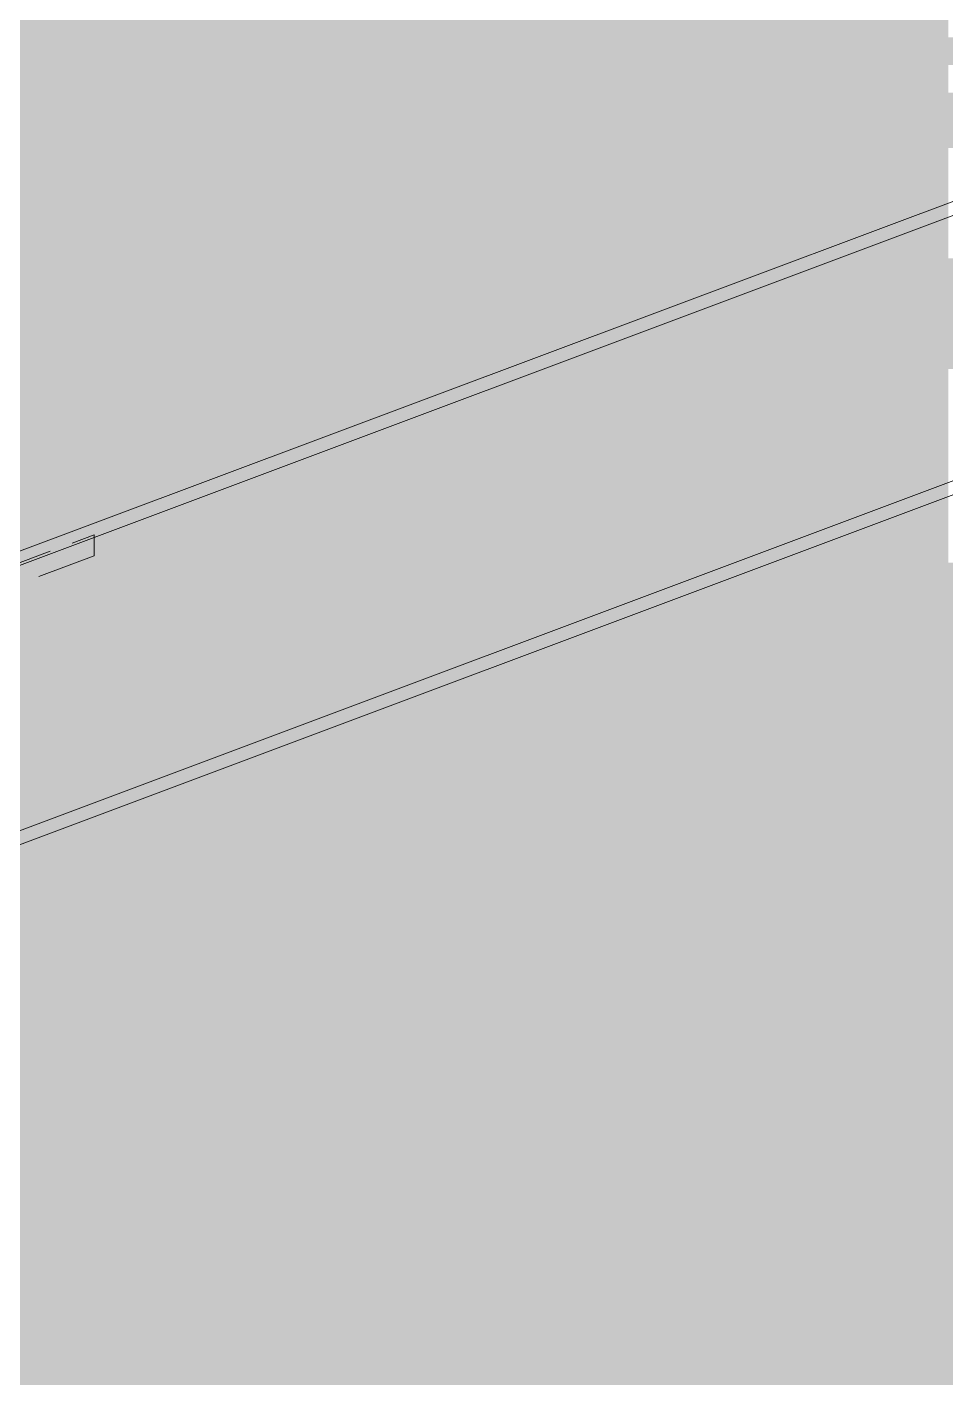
# Paper-space layout '03 3D Building and Roof' of a CAD drawing. Header units: millimetres. Extents: x 5 to 415, y 5 to 292.
# Drawn here: x 138.44 to 144.15, y 64.77 to 73.15 of the extents above; entities that cross this region are included whole.
import ezdxf

# ---------------------------------------------------------------- set-up
doc = ezdxf.new("R2010")
doc.units = ezdxf.units.MM
doc.layers.add('EXISTING', color=7, linetype='Continuous')
doc.layers.add('IMAGES', color=7, linetype='Continuous')

# ---------------------------------------------------------------- blocks, each defined once
blk = doc.blocks.new('SHEET_03')
at = {"layer": 'EXISTING', "color": 250, "lineweight": 9}
for p, q in [((96.0607, 54.0393), (211.6034, 97.3224)), ((96.0607, 53.9519), (211.6034, 97.235)), ((96.0607, 52.3058), (211.6034, 95.5888)), ((96.0607, 52.2184), (211.6034, 95.5014)), ((138.7243, 69.9495), (138.8615, 70.0009)), ((138.8615, 69.8698), (138.8615, 70.0009)), ((137.695, 69.564), (138.587, 69.8981)), ((138.8615, 69.8698), (138.5184, 69.7413))]:
    blk.add_line(p, q, dxfattribs=at)
at = {"layer": 'IMAGES', "color": 7}
for points in [[(138.5072, 71.0286), (138.6786, 71.0286), (138.5072, 75.1429), (138.6786, 75.1429)], [(138.3359, 70.8571), (138.5072, 70.8571), (138.3359, 74.1143), (138.5072, 74.1143)], [(138.6786, 73.0857), (144.1622, 73.0857), (138.6786, 73.2571), (144.1622, 73.2571)], [(138.6786, 72.9143), (143.8195, 72.9143), (138.6786, 73.0857), (143.8195, 73.0857)], [(143.8195, 72.9143), (143.9908, 72.9143), (143.8195, 73.0857), (143.9908, 73.0857)], [(143.9908, 72.9143), (144.3336, 72.9143), (143.9908, 73.0857), (144.3336, 73.0857)], [(138.6786, 72.7429), (143.134, 72.7429), (138.6786, 72.9143), (143.134, 72.9143)], [(143.134, 72.7429), (143.4767, 72.7429), (143.134, 72.9143), (143.4767, 72.9143)], [(143.4767, 72.7429), (143.6481, 72.7429), (143.4767, 72.9143), (143.6481, 72.9143)], [(143.6481, 72.7429), (143.8195, 72.7429), (143.6481, 72.9143), (143.8195, 72.9143)], [(143.8195, 72.7429), (143.9908, 72.7429), (143.8195, 72.9143), (143.9908, 72.9143)], [(143.9908, 72.7429), (144.1622, 72.7429), (143.9908, 72.9143), (144.1622, 72.9143)], [(138.6786, 72.5714), (142.9627, 72.5714), (138.6786, 72.7429), (142.9627, 72.7429)], [(142.9627, 72.5714), (143.134, 72.5714), (142.9627, 72.7429), (143.134, 72.7429)], [(143.134, 72.5714), (143.4767, 72.5714), (143.134, 72.7429), (143.4767, 72.7429)], [(143.4767, 72.5714), (143.6481, 72.5714), (143.4767, 72.7429), (143.6481, 72.7429)], [(143.6481, 72.5714), (143.9908, 72.5714), (143.6481, 72.7429), (143.9908, 72.7429)], [(143.9908, 72.5714), (144.3336, 72.5714), (143.9908, 72.7429), (144.3336, 72.7429)], [(138.6786, 72.4), (142.4486, 72.4), (138.6786, 72.5714), (142.4486, 72.5714)], [(142.4486, 72.4), (142.9627, 72.4), (142.4486, 72.5714), (142.9627, 72.5714)], [(142.9627, 72.4), (143.134, 72.4), (142.9627, 72.5714), (143.134, 72.5714)], [(143.134, 72.4), (143.3054, 72.4), (143.134, 72.5714), (143.3054, 72.5714)], [(143.3054, 72.4), (143.4767, 72.4), (143.3054, 72.5714), (143.4767, 72.5714)], [(143.4767, 72.4), (143.6481, 72.4), (143.4767, 72.5714), (143.6481, 72.5714)], [(143.6481, 72.4), (144.6763, 72.4), (143.6481, 72.5714), (144.6763, 72.5714)], [(138.6786, 72.2286), (141.9345, 72.2286), (138.6786, 72.4), (141.9345, 72.4)], [(141.9345, 72.2286), (142.1058, 72.2286), (141.9345, 72.4), (142.1058, 72.4)], [(142.1058, 72.2286), (142.4486, 72.2286), (142.1058, 72.4), (142.4486, 72.4)], [(142.4486, 72.2286), (142.6199, 72.2286), (142.4486, 72.4), (142.6199, 72.4)], [(142.6199, 72.2286), (142.9627, 72.2286), (142.6199, 72.4), (142.9627, 72.4)], [(142.9627, 72.2286), (143.4767, 72.2286), (142.9627, 72.4), (143.4767, 72.4)], [(143.4767, 72.2286), (144.1622, 72.2286), (143.4767, 72.4), (144.1622, 72.4)], [(138.6786, 72.0571), (141.4204, 72.0571), (138.6786, 72.2286), (141.4204, 72.2286)], [(141.4204, 72.0571), (141.7631, 72.0571), (141.4204, 72.2286), (141.7631, 72.2286)], [(141.7631, 72.0571), (141.9345, 72.0571), (141.7631, 72.2286), (141.9345, 72.2286)], [(141.9345, 72.0571), (142.1058, 72.0571), (141.9345, 72.2286), (142.1058, 72.2286)], [(142.1058, 72.0571), (142.2772, 72.0571), (142.1058, 72.2286), (142.2772, 72.2286)], [(142.2772, 72.0571), (142.6199, 72.0571), (142.2772, 72.2286), (142.6199, 72.2286)], [(142.6199, 72.0571), (142.9627, 72.0571), (142.6199, 72.2286), (142.9627, 72.2286)], [(142.9627, 72.0571), (143.8195, 72.0571), (142.9627, 72.2286), (143.8195, 72.2286)], [(143.8195, 72.0571), (143.9908, 72.0571), (143.8195, 72.2286), (143.9908, 72.2286)], [(143.9908, 72.0571), (144.1622, 72.0571), (143.9908, 72.2286), (144.1622, 72.2286)], [(138.6786, 71.8857), (141.0777, 71.8857), (138.6786, 72.0571), (141.0777, 72.0571)], [(141.0777, 71.8857), (141.249, 71.8857), (141.0777, 72.0571), (141.249, 72.0571)], [(141.249, 71.8857), (141.4204, 71.8857), (141.249, 72.0571), (141.4204, 72.0571)], [(141.4204, 71.8857), (141.5918, 71.8857), (141.4204, 72.0571), (141.5918, 72.0571)], [(141.5918, 71.8857), (141.7631, 71.8857), (141.5918, 72.0571), (141.7631, 72.0571)], [(141.7631, 71.8857), (141.9345, 71.8857), (141.7631, 72.0571), (141.9345, 72.0571)], [(141.9345, 71.8857), (143.3054, 71.8857), (141.9345, 72.0571), (143.3054, 72.0571)], [(143.3054, 71.8857), (143.4767, 71.8857), (143.3054, 72.0571), (143.4767, 72.0571)], [(143.4767, 71.8857), (143.6481, 71.8857), (143.4767, 72.0571), (143.6481, 72.0571)], [(143.6481, 71.8857), (143.8195, 71.8857), (143.6481, 72.0571), (143.8195, 72.0571)], [(143.8195, 71.8857), (143.9908, 71.8857), (143.8195, 72.0571), (143.9908, 72.0571)], [(143.9908, 71.7143), (144.1622, 71.7143), (143.9908, 72.0571), (144.1622, 72.0571)], [(138.6786, 71.7143), (140.7349, 71.7143), (138.6786, 71.8857), (140.7349, 71.8857)], [(140.7349, 71.7143), (140.9063, 71.7143), (140.7349, 71.8857), (140.9063, 71.8857)], [(140.9063, 71.7143), (141.0777, 71.7143), (140.9063, 71.8857), (141.0777, 71.8857)], [(141.0777, 71.7143), (141.249, 71.7143), (141.0777, 71.8857), (141.249, 71.8857)], [(141.249, 71.7143), (141.5918, 71.7143), (141.249, 71.8857), (141.5918, 71.8857)], [(141.5918, 71.7143), (141.7631, 71.7143), (141.5918, 71.8857), (141.7631, 71.8857)], [(141.7631, 71.7143), (141.9345, 71.7143), (141.7631, 71.8857), (141.9345, 71.8857)], [(141.9345, 71.7143), (142.7913, 71.7143), (141.9345, 71.8857), (142.7913, 71.8857)], [(142.7913, 71.7143), (142.9627, 71.7143), (142.7913, 71.8857), (142.9627, 71.8857)], [(142.9627, 71.7143), (143.134, 71.7143), (142.9627, 71.8857), (143.134, 71.8857)], [(143.134, 71.7143), (143.3054, 71.7143), (143.134, 71.8857), (143.3054, 71.8857)], [(143.3054, 71.7143), (143.4767, 71.7143), (143.3054, 71.8857), (143.4767, 71.8857)], [(143.4767, 71.7143), (143.9908, 71.7143), (143.4767, 71.8857), (143.9908, 71.8857)], [(138.6786, 71.5429), (140.0495, 71.5429), (138.6786, 71.7143), (140.0495, 71.7143)], [(140.0495, 71.5429), (140.5636, 71.5429), (140.0495, 71.7143), (140.5636, 71.7143)], [(140.5636, 71.5429), (140.7349, 71.5429), (140.5636, 71.7143), (140.7349, 71.7143)], [(140.7349, 71.5429), (140.9063, 71.5429), (140.7349, 71.7143), (140.9063, 71.7143)], [(140.9063, 71.5429), (142.4486, 71.5429), (140.9063, 71.7143), (142.4486, 71.7143)], [(142.4486, 71.5429), (142.6199, 71.5429), (142.4486, 71.7143), (142.6199, 71.7143)], [(142.6199, 71.5429), (142.7913, 71.5429), (142.6199, 71.7143), (142.7913, 71.7143)], [(142.7913, 71.5429), (142.9627, 71.5429), (142.7913, 71.7143), (142.9627, 71.7143)], [(142.9627, 71.3714), (143.3054, 71.3714), (142.9627, 71.7143), (143.3054, 71.7143)], [(143.3054, 71.5429), (143.6481, 71.5429), (143.3054, 71.7143), (143.6481, 71.7143)], [(143.6481, 71.5429), (143.8195, 71.5429), (143.6481, 71.7143), (143.8195, 71.7143)], [(143.8195, 71.5429), (144.3336, 71.5429), (143.8195, 71.7143), (144.3336, 71.7143)], [(138.6786, 71.3714), (139.5354, 71.3714), (138.6786, 71.5429), (139.5354, 71.5429)], [(139.5354, 71.3714), (139.7068, 71.3714), (139.5354, 71.5429), (139.7068, 71.5429)], [(139.7068, 71.3714), (139.8781, 71.3714), (139.7068, 71.5429), (139.8781, 71.5429)], [(139.8781, 71.3714), (140.0495, 71.3714), (139.8781, 71.5429), (140.0495, 71.5429)], [(140.0495, 71.3714), (140.2208, 71.3714), (140.0495, 71.5429), (140.2208, 71.5429)], [(140.2208, 71.3714), (140.3922, 71.3714), (140.2208, 71.5429), (140.3922, 71.5429)], [(140.3922, 71.3714), (141.7631, 71.3714), (140.3922, 71.5429), (141.7631, 71.5429)], [(141.7631, 71.3714), (142.1058, 71.3714), (141.7631, 71.5429), (142.1058, 71.5429)], [(142.1058, 71.3714), (142.2772, 71.3714), (142.1058, 71.5429), (142.2772, 71.5429)], [(142.2772, 71.3714), (142.4486, 71.3714), (142.2772, 71.5429), (142.4486, 71.5429)], [(142.4486, 71.3714), (142.6199, 71.3714), (142.4486, 71.5429), (142.6199, 71.5429)], [(142.6199, 71.3714), (142.7913, 71.3714), (142.6199, 71.5429), (142.7913, 71.5429)], [(142.7913, 71.3714), (142.9627, 71.3714), (142.7913, 71.5429), (142.9627, 71.5429)], [(143.3054, 71.3714), (143.6481, 71.3714), (143.3054, 71.5429), (143.6481, 71.5429)], [(143.6481, 71.3714), (143.8195, 71.3714), (143.6481, 71.5429), (143.8195, 71.5429)], [(143.8195, 71.3714), (145.3617, 71.3714), (143.8195, 71.5429), (145.3617, 71.5429)], [(138.6786, 71.2), (139.364, 71.2), (138.6786, 71.3714), (139.364, 71.3714)], [(139.364, 71.2), (139.5354, 71.2), (139.364, 71.3714), (139.5354, 71.3714)], [(139.5354, 71.0286), (139.7068, 71.0286), (139.5354, 71.3714), (139.7068, 71.3714)], [(139.7068, 71.2), (139.8781, 71.2), (139.7068, 71.3714), (139.8781, 71.3714)], [(139.8781, 71.2), (140.3922, 71.2), (139.8781, 71.3714), (140.3922, 71.3714)], [(140.3922, 71.2), (140.5636, 71.2), (140.3922, 71.3714), (140.5636, 71.3714)], [(140.5636, 71.2), (141.5918, 71.2), (140.5636, 71.3714), (141.5918, 71.3714)], [(141.5918, 71.2), (141.7631, 71.2), (141.5918, 71.3714), (141.7631, 71.3714)], [(141.7631, 71.2), (141.9345, 71.2), (141.7631, 71.3714), (141.9345, 71.3714)], [(141.9345, 71.2), (142.1058, 71.2), (141.9345, 71.3714), (142.1058, 71.3714)], [(142.1058, 71.2), (142.6199, 71.2), (142.1058, 71.3714), (142.6199, 71.3714)], [(142.6199, 71.2), (142.7913, 71.2), (142.6199, 71.3714), (142.7913, 71.3714)], [(142.7913, 71.2), (142.9627, 71.2), (142.7913, 71.3714), (142.9627, 71.3714)], [(142.9627, 71.2), (143.3054, 71.2), (142.9627, 71.3714), (143.3054, 71.3714)], [(143.3054, 71.2), (145.019, 71.2), (143.3054, 71.3714), (145.019, 71.3714)], [(138.6786, 71.0286), (139.0213, 71.0286), (138.6786, 71.2), (139.0213, 71.2)], [(139.0213, 71.0286), (139.364, 71.0286), (139.0213, 71.2), (139.364, 71.2)], [(139.364, 71.0286), (139.5354, 71.0286), (139.364, 71.2), (139.5354, 71.2)], [(139.7068, 71.0286), (140.2208, 71.0286), (139.7068, 71.2), (140.2208, 71.2)], [(140.2208, 71.0286), (140.3922, 71.0286), (140.2208, 71.2), (140.3922, 71.2)], [(140.3922, 71.0286), (140.9063, 71.0286), (140.3922, 71.2), (140.9063, 71.2)], [(140.9063, 71.0286), (141.0777, 71.0286), (140.9063, 71.2), (141.0777, 71.2)], [(141.0777, 71.0286), (141.249, 71.0286), (141.0777, 71.2), (141.249, 71.2)], [(141.249, 71.0286), (141.4204, 71.0286), (141.249, 71.2), (141.4204, 71.2)], [(141.4204, 71.0286), (141.5918, 71.0286), (141.4204, 71.2), (141.5918, 71.2)], [(141.5918, 71.0286), (141.7631, 71.0286), (141.5918, 71.2), (141.7631, 71.2)], [(141.7631, 71.0286), (142.1058, 71.0286), (141.7631, 71.2), (142.1058, 71.2)], [(142.1058, 71.0286), (142.2772, 71.0286), (142.1058, 71.2), (142.2772, 71.2)], [(142.2772, 71.0286), (142.4486, 71.0286), (142.2772, 71.2), (142.4486, 71.2)], [(142.4486, 71.0286), (142.9627, 71.0286), (142.4486, 71.2), (142.9627, 71.2)], [(142.9627, 71.0286), (144.5049, 71.0286), (142.9627, 71.2), (144.5049, 71.2)], [(138.5072, 70.8571), (139.0213, 70.8571), (138.5072, 71.0286), (139.0213, 71.0286)], [(139.0213, 70.8571), (139.5354, 70.8571), (139.0213, 71.0286), (139.5354, 71.0286)], [(139.5354, 70.8571), (139.7068, 70.8571), (139.5354, 71.0286), (139.7068, 71.0286)], [(139.7068, 70.8571), (140.3922, 70.8571), (139.7068, 71.0286), (140.3922, 71.0286)], [(140.3922, 70.8571), (140.7349, 70.8571), (140.3922, 71.0286), (140.7349, 71.0286)], [(140.7349, 70.8571), (140.9063, 70.8571), (140.7349, 71.0286), (140.9063, 71.0286)], [(140.9063, 70.8571), (141.0777, 70.8571), (140.9063, 71.0286), (141.0777, 71.0286)], [(141.0777, 70.8571), (141.249, 70.8571), (141.0777, 71.0286), (141.249, 71.0286)], [(141.249, 70.8571), (141.7631, 70.8571), (141.249, 71.0286), (141.7631, 71.0286)], [(141.7631, 70.8571), (141.9345, 70.8571), (141.7631, 71.0286), (141.9345, 71.0286)], [(141.9345, 70.8571), (142.1058, 70.8571), (141.9345, 71.0286), (142.1058, 71.0286)], [(142.1058, 70.8571), (142.4486, 70.8571), (142.1058, 71.0286), (142.4486, 71.0286)], [(142.4486, 70.8571), (143.9908, 70.8571), (142.4486, 71.0286), (143.9908, 71.0286)], [(143.9908, 70.8571), (144.1622, 70.8571), (143.9908, 71.0286), (144.1622, 71.0286)], [(138.3359, 70.3429), (138.5072, 70.3429), (138.3359, 70.8571), (138.5072, 70.8571)], [(138.5072, 70.6857), (138.8499, 70.6857), (138.5072, 70.8571), (138.8499, 70.8571)], [(138.8499, 70.6857), (139.0213, 70.6857), (138.8499, 70.8571), (139.0213, 70.8571)], [(139.0213, 70.6857), (140.2208, 70.6857), (139.0213, 70.8571), (140.2208, 70.8571)], [(140.2208, 70.6857), (140.3922, 70.6857), (140.2208, 70.8571), (140.3922, 70.8571)], [(140.3922, 70.6857), (140.5636, 70.6857), (140.3922, 70.8571), (140.5636, 70.8571)], [(140.5636, 70.6857), (140.7349, 70.6857), (140.5636, 70.8571), (140.7349, 70.8571)], [(140.7349, 70.6857), (140.9063, 70.6857), (140.7349, 70.8571), (140.9063, 70.8571)], [(140.9063, 70.6857), (141.249, 70.6857), (140.9063, 70.8571), (141.249, 70.8571)], [(141.249, 70.6857), (141.5918, 70.6857), (141.249, 70.8571), (141.5918, 70.8571)], [(141.5918, 70.6857), (141.9345, 70.6857), (141.5918, 70.8571), (141.9345, 70.8571)], [(141.9345, 70.6857), (143.8195, 70.6857), (141.9345, 70.8571), (143.8195, 70.8571)], [(143.8195, 70.6857), (144.1622, 70.6857), (143.8195, 70.8571), (144.1622, 70.8571)], [(138.5072, 70.3429), (138.6786, 70.3429), (138.5072, 70.6857), (138.6786, 70.6857)], [(138.6786, 70.5143), (139.5354, 70.5143), (138.6786, 70.6857), (139.5354, 70.6857)], [(139.5354, 70.5143), (140.0495, 70.5143), (139.5354, 70.6857), (140.0495, 70.6857)], [(140.0495, 70.5143), (140.2208, 70.5143), (140.0495, 70.6857), (140.2208, 70.6857)], [(140.2208, 70.5143), (140.3922, 70.5143), (140.2208, 70.6857), (140.3922, 70.6857)], [(140.3922, 70.5143), (140.5636, 70.5143), (140.3922, 70.6857), (140.5636, 70.6857)], [(140.5636, 70.5143), (140.7349, 70.5143), (140.5636, 70.6857), (140.7349, 70.6857)], [(140.7349, 70.5143), (141.0777, 70.5143), (140.7349, 70.6857), (141.0777, 70.6857)], [(141.0777, 70.5143), (141.249, 70.5143), (141.0777, 70.6857), (141.249, 70.6857)], [(141.249, 70.5143), (141.5918, 70.5143), (141.249, 70.6857), (141.5918, 70.6857)], [(141.5918, 70.5143), (143.134, 70.5143), (141.5918, 70.6857), (143.134, 70.6857)], [(143.134, 70.5143), (143.6481, 70.5143), (143.134, 70.6857), (143.6481, 70.6857)], [(143.6481, 70.5143), (143.8195, 70.5143), (143.6481, 70.6857), (143.8195, 70.6857)], [(143.8195, 70.5143), (143.9908, 70.5143), (143.8195, 70.6857), (143.9908, 70.6857)], [(143.9908, 70.5143), (144.1622, 70.5143), (143.9908, 70.6857), (144.1622, 70.6857)], [(138.6786, 70.3429), (139.1927, 70.3429), (138.6786, 70.5143), (139.1927, 70.5143)], [(139.1927, 70.3429), (139.364, 70.3429), (139.1927, 70.5143), (139.364, 70.5143)], [(139.364, 70.3429), (139.5354, 70.3429), (139.364, 70.5143), (139.5354, 70.5143)], [(139.5354, 70.3429), (139.7068, 70.3429), (139.5354, 70.5143), (139.7068, 70.5143)], [(139.7068, 70.3429), (139.8781, 70.3429), (139.7068, 70.5143), (139.8781, 70.5143)], [(139.8781, 70.3429), (140.3922, 70.3429), (139.8781, 70.5143), (140.3922, 70.5143)], [(140.3922, 70.3429), (140.5636, 70.3429), (140.3922, 70.5143), (140.5636, 70.5143)], [(140.5636, 70.3429), (140.7349, 70.3429), (140.5636, 70.5143), (140.7349, 70.5143)], [(140.7349, 70.3429), (141.0777, 70.3429), (140.7349, 70.5143), (141.0777, 70.5143)], [(141.0777, 70.3429), (142.7913, 70.3429), (141.0777, 70.5143), (142.7913, 70.5143)], [(142.7913, 70.3429), (142.9627, 70.3429), (142.7913, 70.5143), (142.9627, 70.5143)], [(142.9627, 70.3429), (143.134, 70.3429), (142.9627, 70.5143), (143.134, 70.5143)], [(143.134, 70.3429), (143.3054, 70.3429), (143.134, 70.5143), (143.3054, 70.5143)], [(143.3054, 70.3429), (143.4767, 70.3429), (143.3054, 70.5143), (143.4767, 70.5143)], [(143.4767, 70.3429), (143.6481, 70.3429), (143.4767, 70.5143), (143.6481, 70.5143)], [(143.6481, 70.3429), (143.8195, 70.3429), (143.6481, 70.5143), (143.8195, 70.5143)], [(143.8195, 70.3429), (143.9908, 70.3429), (143.8195, 70.5143), (143.9908, 70.5143)], [(143.9908, 70.3429), (144.1622, 70.3429), (143.9908, 70.5143), (144.1622, 70.5143)], [(138.3359, 70.1714), (138.5072, 70.1714), (138.3359, 70.3429), (138.5072, 70.3429)], [(138.5072, 70.1714), (138.6786, 70.1714), (138.5072, 70.3429), (138.6786, 70.3429)], [(138.6786, 70.1714), (139.0213, 70.1714), (138.6786, 70.3429), (139.0213, 70.3429)], [(139.0213, 70.1714), (139.1927, 70.1714), (139.0213, 70.3429), (139.1927, 70.3429)], [(139.1927, 70.1714), (139.364, 70.1714), (139.1927, 70.3429), (139.364, 70.3429)], [(139.364, 70), (139.5354, 70), (139.364, 70.3429), (139.5354, 70.3429)], [(139.5354, 70.1714), (139.8781, 70.1714), (139.5354, 70.3429), (139.8781, 70.3429)], [(139.8781, 70.1714), (140.0495, 70.1714), (139.8781, 70.3429), (140.0495, 70.3429)], [(140.0495, 70.1714), (140.2208, 70.1714), (140.0495, 70.3429), (140.2208, 70.3429)], [(140.2208, 70.1714), (140.7349, 70.1714), (140.2208, 70.3429), (140.7349, 70.3429)], [(140.7349, 70.1714), (142.1058, 70.1714), (140.7349, 70.3429), (142.1058, 70.3429)], [(142.1058, 70.1714), (142.2772, 70.1714), (142.1058, 70.3429), (142.2772, 70.3429)], [(142.2772, 70.1714), (142.4486, 70.1714), (142.2772, 70.3429), (142.4486, 70.3429)], [(142.4486, 70.1714), (142.6199, 70.1714), (142.4486, 70.3429), (142.6199, 70.3429)], [(142.6199, 70.1714), (142.7913, 70.1714), (142.6199, 70.3429), (142.7913, 70.3429)], [(142.7913, 70.1714), (142.9627, 70.1714), (142.7913, 70.3429), (142.9627, 70.3429)], [(142.9627, 70.1714), (143.134, 70.1714), (142.9627, 70.3429), (143.134, 70.3429)], [(143.134, 70.1714), (143.3054, 70.1714), (143.134, 70.3429), (143.3054, 70.3429)], [(143.3054, 70.1714), (143.4767, 70.1714), (143.3054, 70.3429), (143.4767, 70.3429)], [(143.4767, 70.1714), (143.6481, 70.1714), (143.4767, 70.3429), (143.6481, 70.3429)], [(143.6481, 70.1714), (143.8195, 70.1714), (143.6481, 70.3429), (143.8195, 70.3429)], [(143.8195, 70.1714), (143.9908, 70.1714), (143.8195, 70.3429), (143.9908, 70.3429)], [(143.9908, 70), (144.1622, 70), (143.9908, 70.3429), (144.1622, 70.3429)], [(138.3359, 70), (138.6786, 70), (138.3359, 70.1714), (138.6786, 70.1714)], [(138.6786, 70), (138.8499, 70), (138.6786, 70.1714), (138.8499, 70.1714)], [(138.8499, 70), (139.0213, 70), (138.8499, 70.1714), (139.0213, 70.1714)], [(139.0213, 70), (139.364, 70), (139.0213, 70.1714), (139.364, 70.1714)], [(139.5354, 70), (139.7068, 70), (139.5354, 70.1714), (139.7068, 70.1714)], [(139.7068, 70), (139.8781, 70), (139.7068, 70.1714), (139.8781, 70.1714)], [(139.8781, 70), (140.2208, 70), (139.8781, 70.1714), (140.2208, 70.1714)], [(140.2208, 70), (141.7631, 70), (140.2208, 70.1714), (141.7631, 70.1714)], [(141.7631, 70), (141.9345, 70), (141.7631, 70.1714), (141.9345, 70.1714)], [(141.9345, 70), (142.1058, 70), (141.9345, 70.1714), (142.1058, 70.1714)], [(142.1058, 70), (142.6199, 70), (142.1058, 70.1714), (142.6199, 70.1714)], [(142.6199, 70), (142.7913, 70), (142.6199, 70.1714), (142.7913, 70.1714)], [(142.7913, 70), (142.9627, 70), (142.7913, 70.1714), (142.9627, 70.1714)], [(142.9627, 70), (143.134, 70), (142.9627, 70.1714), (143.134, 70.1714)], [(143.134, 70), (143.3054, 70), (143.134, 70.1714), (143.3054, 70.1714)], [(143.3054, 70), (143.4767, 70), (143.3054, 70.1714), (143.4767, 70.1714)], [(143.4767, 70), (143.6481, 70), (143.4767, 70.1714), (143.6481, 70.1714)], [(143.6481, 70), (143.9908, 70), (143.6481, 70.1714), (143.9908, 70.1714)], [(138.3359, 69.8286), (138.5072, 69.8286), (138.3359, 70), (138.5072, 70)], [(138.5072, 69.8286), (138.6786, 69.8286), (138.5072, 70), (138.6786, 70)], [(138.6786, 69.8286), (139.0213, 69.8286), (138.6786, 70), (139.0213, 70)], [(139.0213, 69.8286), (139.1927, 69.8286), (139.0213, 70), (139.1927, 70)], [(139.1927, 69.8286), (139.364, 69.8286), (139.1927, 70), (139.364, 70)], [(139.364, 69.8286), (139.7068, 69.8286), (139.364, 70), (139.7068, 70)], [(139.7068, 69.8286), (141.4204, 69.8286), (139.7068, 70), (141.4204, 70)], [(141.4204, 69.8286), (141.5918, 69.8286), (141.4204, 70), (141.5918, 70)], [(141.5918, 69.8286), (141.7631, 69.8286), (141.5918, 70), (141.7631, 70)], [(141.7631, 69.8286), (141.9345, 69.8286), (141.7631, 70), (141.9345, 70)], [(141.9345, 69.8286), (142.1058, 69.8286), (141.9345, 70), (142.1058, 70)], [(142.1058, 69.8286), (142.2772, 69.8286), (142.1058, 70), (142.2772, 70)], [(142.2772, 69.8286), (142.4486, 69.8286), (142.2772, 70), (142.4486, 70)], [(142.4486, 69.8286), (142.6199, 69.8286), (142.4486, 70), (142.6199, 70)], [(142.6199, 69.8286), (142.7913, 69.8286), (142.6199, 70), (142.7913, 70)], [(142.7913, 69.8286), (142.9627, 69.8286), (142.7913, 70), (142.9627, 70)], [(142.9627, 69.8286), (143.134, 69.8286), (142.9627, 70), (143.134, 70)], [(143.134, 69.8286), (143.3054, 69.8286), (143.134, 70), (143.3054, 70)], [(143.3054, 69.8286), (143.4767, 69.8286), (143.3054, 70), (143.4767, 70)], [(143.4767, 69.8286), (143.6481, 69.8286), (143.4767, 70), (143.6481, 70)], [(143.6481, 69.8286), (143.8195, 69.8286), (143.6481, 70), (143.8195, 70)], [(143.8195, 69.8286), (143.9908, 69.8286), (143.8195, 70), (143.9908, 70)], [(143.9908, 69.8286), (144.1622, 69.8286), (143.9908, 70), (144.1622, 70)], [(138.3359, 69.6571), (138.5072, 69.6571), (138.3359, 69.8286), (138.5072, 69.8286)], [(138.5072, 69.6571), (138.6786, 69.6571), (138.5072, 69.8286), (138.6786, 69.8286)], [(138.6786, 69.6571), (138.8499, 69.6571), (138.6786, 69.8286), (138.8499, 69.8286)], [(138.8499, 69.6571), (139.0213, 69.6571), (138.8499, 69.8286), (139.0213, 69.8286)], [(139.0213, 69.6571), (139.1927, 69.6571), (139.0213, 69.8286), (139.1927, 69.8286)], [(139.1927, 69.6571), (140.9063, 69.6571), (139.1927, 69.8286), (140.9063, 69.8286)], [(140.9063, 69.6571), (141.0777, 69.6571), (140.9063, 69.8286), (141.0777, 69.8286)], [(141.0777, 69.6571), (141.249, 69.6571), (141.0777, 69.8286), (141.249, 69.8286)], [(141.249, 69.6571), (141.4204, 69.6571), (141.249, 69.8286), (141.4204, 69.8286)], [(141.4204, 69.6571), (141.5918, 69.6571), (141.4204, 69.8286), (141.5918, 69.8286)], [(141.5918, 69.6571), (141.7631, 69.6571), (141.5918, 69.8286), (141.7631, 69.8286)], [(141.7631, 69.6571), (142.1058, 69.6571), (141.7631, 69.8286), (142.1058, 69.8286)], [(142.1058, 69.6571), (142.2772, 69.6571), (142.1058, 69.8286), (142.2772, 69.8286)], [(142.2772, 69.6571), (142.4486, 69.6571), (142.2772, 69.8286), (142.4486, 69.8286)], [(142.4486, 69.6571), (142.6199, 69.6571), (142.4486, 69.8286), (142.6199, 69.8286)], [(142.6199, 69.6571), (142.7913, 69.6571), (142.6199, 69.8286), (142.7913, 69.8286)], [(142.7913, 69.6571), (142.9627, 69.6571), (142.7913, 69.8286), (142.9627, 69.8286)], [(142.9627, 69.6571), (143.134, 69.6571), (142.9627, 69.8286), (143.134, 69.8286)], [(143.134, 69.6571), (143.3054, 69.6571), (143.134, 69.8286), (143.3054, 69.8286)], [(143.3054, 69.6571), (143.4767, 69.6571), (143.3054, 69.8286), (143.4767, 69.8286)], [(143.4767, 69.6571), (143.8195, 69.6571), (143.4767, 69.8286), (143.8195, 69.8286)], [(143.8195, 69.6571), (143.9908, 69.6571), (143.8195, 69.8286), (143.9908, 69.8286)], [(143.9908, 69.6571), (188.3739, 69.6571), (143.9908, 69.8286), (188.3739, 69.8286)], [(138.3359, 69.4857), (138.5072, 69.4857), (138.3359, 69.6571), (138.5072, 69.6571)], [(138.5072, 69.4857), (138.6786, 69.4857), (138.5072, 69.6571), (138.6786, 69.6571)], [(138.6786, 69.4857), (138.8499, 69.4857), (138.6786, 69.6571), (138.8499, 69.6571)], [(138.8499, 69.4857), (139.0213, 69.4857), (138.8499, 69.6571), (139.0213, 69.6571)], [(139.0213, 69.4857), (140.3922, 69.4857), (139.0213, 69.6571), (140.3922, 69.6571)], [(140.3922, 69.4857), (140.7349, 69.4857), (140.3922, 69.6571), (140.7349, 69.6571)], [(140.7349, 69.4857), (141.0777, 69.4857), (140.7349, 69.6571), (141.0777, 69.6571)], [(141.0777, 69.4857), (141.5918, 69.4857), (141.0777, 69.6571), (141.5918, 69.6571)], [(141.5918, 69.4857), (141.7631, 69.4857), (141.5918, 69.6571), (141.7631, 69.6571)], [(141.7631, 69.4857), (141.9345, 69.4857), (141.7631, 69.6571), (141.9345, 69.6571)], [(141.9345, 69.4857), (142.1058, 69.4857), (141.9345, 69.6571), (142.1058, 69.6571)], [(142.1058, 69.4857), (142.2772, 69.4857), (142.1058, 69.6571), (142.2772, 69.6571)], [(142.2772, 69.4857), (142.7913, 69.4857), (142.2772, 69.6571), (142.7913, 69.6571)], [(142.7913, 69.4857), (142.9627, 69.4857), (142.7913, 69.6571), (142.9627, 69.6571)], [(142.9627, 69.4857), (143.134, 69.4857), (142.9627, 69.6571), (143.134, 69.6571)], [(143.134, 69.4857), (143.3054, 69.4857), (143.134, 69.6571), (143.3054, 69.6571)], [(143.3054, 69.4857), (143.4767, 69.4857), (143.3054, 69.6571), (143.4767, 69.6571)], [(143.4767, 69.4857), (187.8598, 69.4857), (143.4767, 69.6571), (187.8598, 69.6571)], [(138.3359, 69.3143), (138.6786, 69.3143), (138.3359, 69.4857), (138.6786, 69.4857)], [(138.6786, 69.3143), (139.8781, 69.3143), (138.6786, 69.4857), (139.8781, 69.4857)], [(139.8781, 69.3143), (140.0495, 69.3143), (139.8781, 69.4857), (140.0495, 69.4857)], [(140.0495, 69.3143), (140.3922, 69.3143), (140.0495, 69.4857), (140.3922, 69.4857)], [(140.3922, 69.3143), (140.5636, 69.3143), (140.3922, 69.4857), (140.5636, 69.4857)], [(140.5636, 69.3143), (140.7349, 69.3143), (140.5636, 69.4857), (140.7349, 69.4857)], [(140.7349, 69.3143), (140.9063, 69.3143), (140.7349, 69.4857), (140.9063, 69.4857)], [(140.9063, 69.3143), (141.0777, 69.3143), (140.9063, 69.4857), (141.0777, 69.4857)], [(141.0777, 69.3143), (141.249, 69.3143), (141.0777, 69.4857), (141.249, 69.4857)], [(141.249, 69.3143), (141.4204, 69.3143), (141.249, 69.4857), (141.4204, 69.4857)], [(141.4204, 69.3143), (141.5918, 69.3143), (141.4204, 69.4857), (141.5918, 69.4857)], [(141.5918, 69.3143), (141.7631, 69.3143), (141.5918, 69.4857), (141.7631, 69.4857)], [(141.7631, 69.3143), (141.9345, 69.3143), (141.7631, 69.4857), (141.9345, 69.4857)], [(141.9345, 69.3143), (142.2772, 69.3143), (141.9345, 69.4857), (142.2772, 69.4857)], [(142.2772, 69.3143), (142.4486, 69.3143), (142.2772, 69.4857), (142.4486, 69.4857)], [(142.4486, 69.3143), (142.6199, 69.3143), (142.4486, 69.4857), (142.6199, 69.4857)], [(142.6199, 69.3143), (142.9627, 69.3143), (142.6199, 69.4857), (142.9627, 69.4857)], [(142.9627, 69.3143), (143.134, 69.3143), (142.9627, 69.4857), (143.134, 69.4857)], [(143.134, 69.3143), (187.5171, 69.3143), (143.134, 69.4857), (187.5171, 69.4857)], [(138.1645, 69.1429), (139.8781, 69.1429), (138.1645, 69.3143), (139.8781, 69.3143)], [(139.8781, 69.1429), (140.2208, 69.1429), (139.8781, 69.3143), (140.2208, 69.3143)], [(140.2208, 69.1429), (140.3922, 69.1429), (140.2208, 69.3143), (140.3922, 69.3143)], [(140.3922, 68.9714), (140.5636, 68.9714), (140.3922, 69.3143), (140.5636, 69.3143)], [(140.5636, 69.1429), (140.7349, 69.1429), (140.5636, 69.3143), (140.7349, 69.3143)], [(140.7349, 69.1429), (140.9063, 69.1429), (140.7349, 69.3143), (140.9063, 69.3143)], [(140.9063, 69.1429), (141.0777, 69.1429), (140.9063, 69.3143), (141.0777, 69.3143)], [(141.0777, 69.1429), (141.249, 69.1429), (141.0777, 69.3143), (141.249, 69.3143)], [(141.249, 68.9714), (141.4204, 68.9714), (141.249, 69.3143), (141.4204, 69.3143)], [(141.4204, 69.1429), (141.5918, 69.1429), (141.4204, 69.3143), (141.5918, 69.3143)], [(141.5918, 69.1429), (141.9345, 69.1429), (141.5918, 69.3143), (141.9345, 69.3143)], [(141.9345, 69.1429), (142.1058, 69.1429), (141.9345, 69.3143), (142.1058, 69.3143)], [(142.1058, 69.1429), (142.2772, 69.1429), (142.1058, 69.3143), (142.2772, 69.3143)], [(142.2772, 69.1429), (142.4486, 69.1429), (142.2772, 69.3143), (142.4486, 69.3143)], [(142.4486, 69.1429), (142.6199, 69.1429), (142.4486, 69.3143), (142.6199, 69.3143)], [(142.6199, 69.1429), (187.003, 69.1429), (142.6199, 69.3143), (187.003, 69.3143)], [(137.3077, 68.9714), (139.364, 68.9714), (137.3077, 69.1429), (139.364, 69.1429)], [(139.364, 68.9714), (139.8781, 68.9714), (139.364, 69.1429), (139.8781, 69.1429)], [(139.8781, 68.9714), (140.2208, 68.9714), (139.8781, 69.1429), (140.2208, 69.1429)], [(140.2208, 68.9714), (140.3922, 68.9714), (140.2208, 69.1429), (140.3922, 69.1429)], [(140.5636, 68.9714), (140.7349, 68.9714), (140.5636, 69.1429), (140.7349, 69.1429)], [(140.7349, 68.9714), (141.249, 68.9714), (140.7349, 69.1429), (141.249, 69.1429)], [(141.4204, 68.9714), (141.5918, 68.9714), (141.4204, 69.1429), (141.5918, 69.1429)], [(141.5918, 68.9714), (141.9345, 68.9714), (141.5918, 69.1429), (141.9345, 69.1429)], [(141.9345, 68.9714), (187.003, 68.9714), (141.9345, 69.1429), (187.003, 69.1429)], [(136.965, 68.8), (138.6786, 68.8), (136.965, 68.9714), (138.6786, 68.9714)], [(138.6786, 68.8), (138.8499, 68.8), (138.6786, 68.9714), (138.8499, 68.9714)], [(138.8499, 68.8), (139.0213, 68.8), (138.8499, 68.9714), (139.0213, 68.9714)], [(139.0213, 68.8), (139.1927, 68.8), (139.0213, 68.9714), (139.1927, 68.9714)], [(139.1927, 68.8), (139.364, 68.8), (139.1927, 68.9714), (139.364, 68.9714)], [(139.364, 68.8), (139.5354, 68.8), (139.364, 68.9714), (139.5354, 68.9714)], [(139.5354, 68.8), (139.7068, 68.8), (139.5354, 68.9714), (139.7068, 68.9714)], [(139.7068, 68.8), (139.8781, 68.8), (139.7068, 68.9714), (139.8781, 68.9714)], [(139.8781, 68.8), (140.0495, 68.8), (139.8781, 68.9714), (140.0495, 68.9714)], [(140.0495, 68.8), (140.2208, 68.8), (140.0495, 68.9714), (140.2208, 68.9714)], [(140.2208, 68.8), (140.5636, 68.8), (140.2208, 68.9714), (140.5636, 68.9714)], [(140.5636, 68.8), (140.7349, 68.8), (140.5636, 68.9714), (140.7349, 68.9714)], [(140.7349, 68.8), (140.9063, 68.8), (140.7349, 68.9714), (140.9063, 68.9714)], [(140.9063, 68.8), (141.0777, 68.8), (140.9063, 68.9714), (141.0777, 68.9714)], [(141.0777, 68.8), (141.5918, 68.8), (141.0777, 68.9714), (141.5918, 68.9714)], [(141.5918, 68.8), (186.1462, 68.8), (141.5918, 68.9714), (186.1462, 68.9714)], [(138.1645, 68.6286), (138.5072, 68.6286), (138.1645, 68.8), (138.5072, 68.8)], [(138.5072, 68.6286), (138.6786, 68.6286), (138.5072, 68.8), (138.6786, 68.8)], [(138.6786, 68.6286), (138.8499, 68.6286), (138.6786, 68.8), (138.8499, 68.8)], [(138.8499, 68.6286), (139.0213, 68.6286), (138.8499, 68.8), (139.0213, 68.8)], [(139.0213, 68.6286), (139.1927, 68.6286), (139.0213, 68.8), (139.1927, 68.8)], [(139.1927, 68.6286), (139.364, 68.6286), (139.1927, 68.8), (139.364, 68.8)], [(139.364, 68.6286), (139.5354, 68.6286), (139.364, 68.8), (139.5354, 68.8)], [(139.5354, 68.6286), (139.7068, 68.6286), (139.5354, 68.8), (139.7068, 68.8)], [(139.7068, 68.6286), (139.8781, 68.6286), (139.7068, 68.8), (139.8781, 68.8)], [(139.8781, 68.6286), (140.0495, 68.6286), (139.8781, 68.8), (140.0495, 68.8)], [(140.0495, 68.6286), (140.3922, 68.6286), (140.0495, 68.8), (140.3922, 68.8)], [(140.3922, 68.6286), (140.5636, 68.6286), (140.3922, 68.8), (140.5636, 68.8)], [(140.5636, 68.6286), (140.7349, 68.6286), (140.5636, 68.8), (140.7349, 68.8)], [(140.7349, 68.6286), (140.9063, 68.6286), (140.7349, 68.8), (140.9063, 68.8)], [(140.9063, 68.6286), (141.0777, 68.6286), (140.9063, 68.8), (141.0777, 68.8)], [(141.0777, 68.6286), (185.4607, 68.6286), (141.0777, 68.8), (185.4607, 68.8)], [(138.3359, 68.4571), (138.5072, 68.4571), (138.3359, 68.6286), (138.5072, 68.6286)], [(138.5072, 68.4571), (138.6786, 68.4571), (138.5072, 68.6286), (138.6786, 68.6286)], [(138.6786, 68.4571), (138.8499, 68.4571), (138.6786, 68.6286), (138.8499, 68.6286)], [(138.8499, 68.4571), (139.0213, 68.4571), (138.8499, 68.6286), (139.0213, 68.6286)], [(139.0213, 68.4571), (139.1927, 68.4571), (139.0213, 68.6286), (139.1927, 68.6286)], [(139.1927, 68.4571), (139.364, 68.4571), (139.1927, 68.6286), (139.364, 68.6286)], [(139.364, 68.4571), (139.5354, 68.4571), (139.364, 68.6286), (139.5354, 68.6286)], [(139.5354, 68.4571), (140.0495, 68.4571), (139.5354, 68.6286), (140.0495, 68.6286)], [(140.0495, 68.4571), (140.2208, 68.4571), (140.0495, 68.6286), (140.2208, 68.6286)], [(140.2208, 68.4571), (140.5636, 68.4571), (140.2208, 68.6286), (140.5636, 68.6286)], [(140.5636, 68.4571), (140.9063, 68.4571), (140.5636, 68.6286), (140.9063, 68.6286)], [(140.9063, 68.4571), (185.2894, 68.4571), (140.9063, 68.6286), (185.2894, 68.6286)], [(138.3359, 68.2857), (138.5072, 68.2857), (138.3359, 68.4571), (138.5072, 68.4571)], [(138.5072, 68.2857), (138.6786, 68.2857), (138.5072, 68.4571), (138.6786, 68.4571)], [(138.6786, 68.2857), (138.8499, 68.2857), (138.6786, 68.4571), (138.8499, 68.4571)], [(138.8499, 68.2857), (139.0213, 68.2857), (138.8499, 68.4571), (139.0213, 68.4571)], [(139.0213, 68.2857), (139.1927, 68.2857), (139.0213, 68.4571), (139.1927, 68.4571)], [(139.1927, 68.2857), (139.364, 68.2857), (139.1927, 68.4571), (139.364, 68.4571)], [(139.364, 68.2857), (139.7068, 68.2857), (139.364, 68.4571), (139.7068, 68.4571)], [(139.7068, 68.2857), (140.0495, 68.2857), (139.7068, 68.4571), (140.0495, 68.4571)], [(140.0495, 68.2857), (140.2208, 68.2857), (140.0495, 68.4571), (140.2208, 68.4571)], [(140.2208, 68.2857), (184.6039, 68.2857), (140.2208, 68.4571), (184.6039, 68.4571)], [(138.3359, 68.1143), (138.5072, 68.1143), (138.3359, 68.2857), (138.5072, 68.2857)], [(138.5072, 68.1143), (139.0213, 68.1143), (138.5072, 68.2857), (139.0213, 68.2857)], [(139.0213, 68.1143), (139.1927, 68.1143), (139.0213, 68.2857), (139.1927, 68.2857)], [(139.1927, 68.1143), (139.364, 68.1143), (139.1927, 68.2857), (139.364, 68.2857)], [(139.364, 68.1143), (139.7068, 68.1143), (139.364, 68.2857), (139.7068, 68.2857)], [(139.7068, 68.1143), (184.2612, 68.1143), (139.7068, 68.2857), (184.2612, 68.2857)], [(138.1645, 67.9429), (138.5072, 67.9429), (138.1645, 68.1143), (138.5072, 68.1143)], [(138.5072, 67.9429), (138.6786, 67.9429), (138.5072, 68.1143), (138.6786, 68.1143)], [(138.6786, 67.9429), (138.8499, 67.9429), (138.6786, 68.1143), (138.8499, 68.1143)], [(138.8499, 67.9429), (139.1927, 67.9429), (138.8499, 68.1143), (139.1927, 68.1143)], [(139.1927, 67.9429), (139.364, 67.9429), (139.1927, 68.1143), (139.364, 68.1143)], [(139.364, 67.9429), (183.7471, 67.9429), (139.364, 68.1143), (183.7471, 68.1143)], [(138.3359, 67.7714), (138.5072, 67.7714), (138.3359, 67.9429), (138.5072, 67.9429)], [(138.5072, 67.7714), (138.8499, 67.7714), (138.5072, 67.9429), (138.8499, 67.9429)], [(138.8499, 67.7714), (183.233, 67.7714), (138.8499, 67.9429), (183.233, 67.9429)], [(138.3359, 67.6), (138.5072, 67.6), (138.3359, 67.7714), (138.5072, 67.7714)], [(138.5072, 67.6), (182.8903, 67.6), (138.5072, 67.7714), (182.8903, 67.7714)], [(137.9931, 67.4286), (182.3762, 67.4286), (137.9931, 67.6), (182.3762, 67.6)], [(137.479, 67.2571), (181.8621, 67.2571), (137.479, 67.4286), (181.8621, 67.4286)], [(137.1363, 67.0857), (181.5194, 67.0857), (137.1363, 67.2571), (181.5194, 67.2571)], [(136.6222, 66.9143), (181.0053, 66.9143), (136.6222, 67.0857), (181.0053, 67.0857)], [(136.1081, 66.7429), (180.6625, 66.7429), (136.1081, 66.9143), (180.6625, 66.9143)], [(135.7654, 66.5714), (180.1485, 66.5714), (135.7654, 66.7429), (180.1485, 66.7429)], [(135.2513, 66.4), (179.463, 66.4), (135.2513, 66.5714), (179.463, 66.5714)], [(134.9086, 66.2286), (179.2916, 66.2286), (134.9086, 66.4), (179.2916, 66.4)], [(134.3945, 66.0571), (178.6062, 66.0571), (134.3945, 66.2286), (178.6062, 66.2286)], [(133.8804, 65.8857), (178.2635, 65.8857), (133.8804, 66.0571), (178.2635, 66.0571)], [(133.5377, 65.7143), (177.7494, 65.7143), (133.5377, 65.8857), (177.7494, 65.8857)], [(133.0236, 65.5429), (177.2353, 65.5429), (133.0236, 65.7143), (177.2353, 65.7143)], [(132.5095, 65.3714), (176.8926, 65.3714), (132.5095, 65.5429), (176.8926, 65.5429)], [(132.1668, 65.2), (176.3785, 65.2), (132.1668, 65.3714), (176.3785, 65.3714)], [(131.4813, 65.0286), (175.8644, 65.0286), (131.4813, 65.2), (175.8644, 65.2)], [(131.31, 64.8571), (175.5217, 64.8571), (131.31, 65.0286), (175.5217, 65.0286)], [(130.7959, 64.6857), (175.0076, 64.6857), (130.7959, 64.8571), (175.0076, 64.8571)]]:
    blk.add_solid(points, dxfattribs=at)

psp = doc.layouts.new('03 3D Building and Roof')

# ---------------------------------------------------------------- block references
psp.add_blockref('SHEET_03', (0, 0))

doc.saveas('drawing.dxf')
